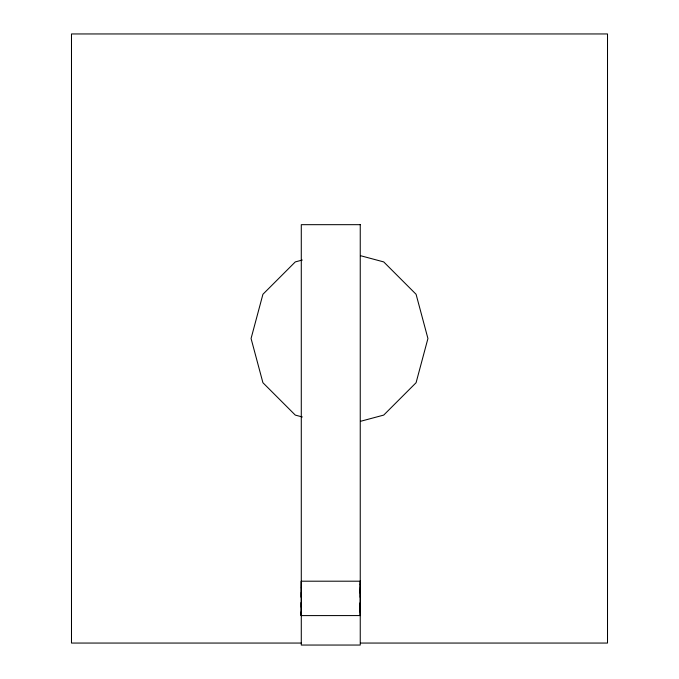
<?xml version="1.0" encoding="UTF-8"?>
<svg xmlns="http://www.w3.org/2000/svg" width="679" height="679" viewBox="0 0 679 679"><rect width="100%" height="100%" fill="white"/><g stroke="black" fill="none" stroke-linecap="round" stroke-linejoin="round"><path stroke-width="1.02" d="M301.247 607.272L301.272 602.332L301.247 611.796M301.247 597.325L301.272 592.394M301.298 597.299L301.306 587.836M301.255 587.87L301.315 581.199L360.269 581.199L360.269 615.573L301.238 615.598L301.272 611.796M301.298 611.762L301.238 615.598M360.201 607.272L360.252 602.307M360.201 597.325L360.26 592.36M360.201 611.796L360.252 607.238M360.201 592.394L360.26 587.836M360.193 615.598L360.252 611.762M360.209 587.87L360.269 584.025M360.269 581.199L360.252 584.5M302.316 260.032L295.28 261.916L262.917 294.287L251.069 338.507L262.917 382.718L295.28 415.09L302.316 416.974M360.6 421.286L383.72 415.09L416.083 382.718L427.931 338.507L416.083 294.287L383.72 261.916L360.6 255.728M301.366 643.055L71.49 643.055L71.49 33.95L607.51 33.95L607.51 643.055L360.685 643.055M360.277 588.625L360.26 593.395M360.235 603.41L360.243 612.297M301.332 612.263L301.34 615.539L301.315 581.199M360.243 224.673L301.289 224.673L301.289 645.05L360.243 645.05L360.243 224.673"/></g></svg>
